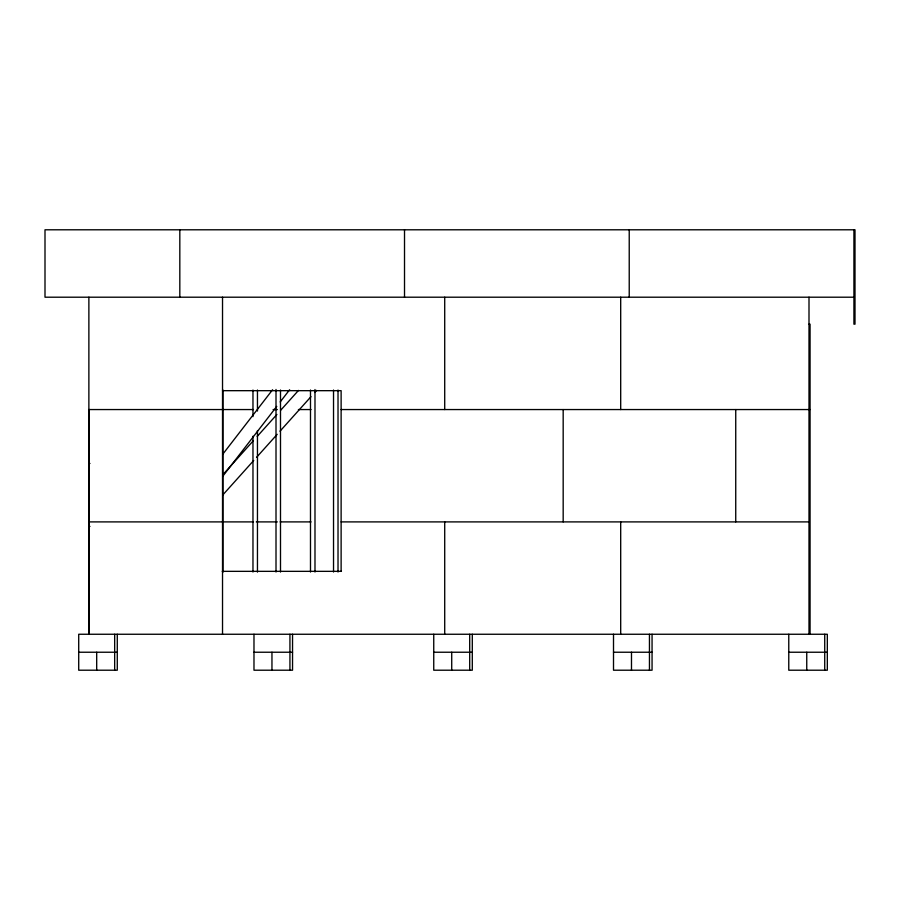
<?xml version="1.0" encoding="UTF-8"?>
<svg xmlns="http://www.w3.org/2000/svg" width="900" height="900" viewBox="0 0 900 900"><rect width="100%" height="100%" fill="white"/><g stroke="black" fill="none" stroke-linecap="round" stroke-linejoin="round"><path stroke-width="1.35" d="M222.851 454.106L272.588 389.745M222.739 476.303L276.773 406.395M280.192 401.951L289.631 389.745M224.336 473.051L253.44 440.618M257.197 436.433L276.919 414.461M280.665 410.276L298.507 390.397M222.739 495.022L253.721 460.496M256.534 457.358L277.189 434.34M280.001 431.201L310.984 396.675M314.741 392.49L316.62 390.397M853.92 297.202L45 297.202L45 229.792L855 229.792L855 324.169L853.92 324.169L853.92 229.792M808.999 324.169L810.067 324.169L810.067 634.252M222.525 390.679L341.123 390.679L341.123 571.342M88.875 409.556L253.463 409.556M273.116 409.556L277.335 409.556M298.395 409.556L311.04 409.556M341.123 409.556L810.067 409.556M89.145 463.455L89.955 463.455M88.875 521.899L253.463 521.899M256.264 521.899L277.335 521.899M280.148 521.899L311.04 521.899M341.123 521.899L808.999 521.899M89.145 526.399L89.955 526.399M222.232 571.342L341.438 571.342M78.716 652.23L117.281 652.23M253.98 652.23L292.545 652.23M433.744 652.23L472.298 652.23M613.508 652.23L652.061 652.23M788.771 652.23L827.325 652.23M824.726 634.252L824.726 670.207M808.999 297.202L808.999 634.252M806.749 652.23L806.749 670.207M788.771 634.252L788.771 670.207L827.325 670.207L827.325 634.252L78.716 634.252L78.716 670.207L117.281 670.207L117.281 634.252M735.739 409.556L735.739 521.899M652.061 634.252L652.061 670.207L613.508 670.207L613.508 634.252M649.451 634.252L649.451 670.207M631.485 652.23L631.485 670.207M629.224 229.792L629.224 297.202M620.696 297.202L620.696 409.556M620.696 521.899L620.696 634.252M563.175 409.556L563.175 521.899M472.298 634.252L472.298 670.207L433.744 670.207L433.744 634.252M469.699 634.252L469.699 670.207M451.721 652.23L451.721 670.207M444.713 297.202L444.713 409.556M444.713 521.899L444.713 634.252M404.516 229.792L404.516 297.202M338.017 390.026L338.017 572.006M333.529 390.026L333.529 572.006M314.989 389.52L314.989 572.006M310.489 390.026L310.489 572.029M292.545 634.252L292.545 670.207L253.98 670.207L253.98 634.252M289.935 634.252L289.935 670.207M280.496 390.026L280.496 572.051M276.007 389.464L276.007 572.006M271.957 652.23L271.957 670.207M257.456 390.026L257.456 411.03M257.456 430.571L257.456 572.108M252.968 390.026L252.968 416.621M252.968 436.219L252.968 572.006M222.975 390.026L222.975 572.141M222.525 297.202L222.525 634.252M179.82 229.792L179.82 297.202M114.671 634.252L114.671 670.207M96.694 652.23L96.694 670.207M89.145 409.556L89.145 634.252M88.875 297.202L88.875 634.252"/></g></svg>
